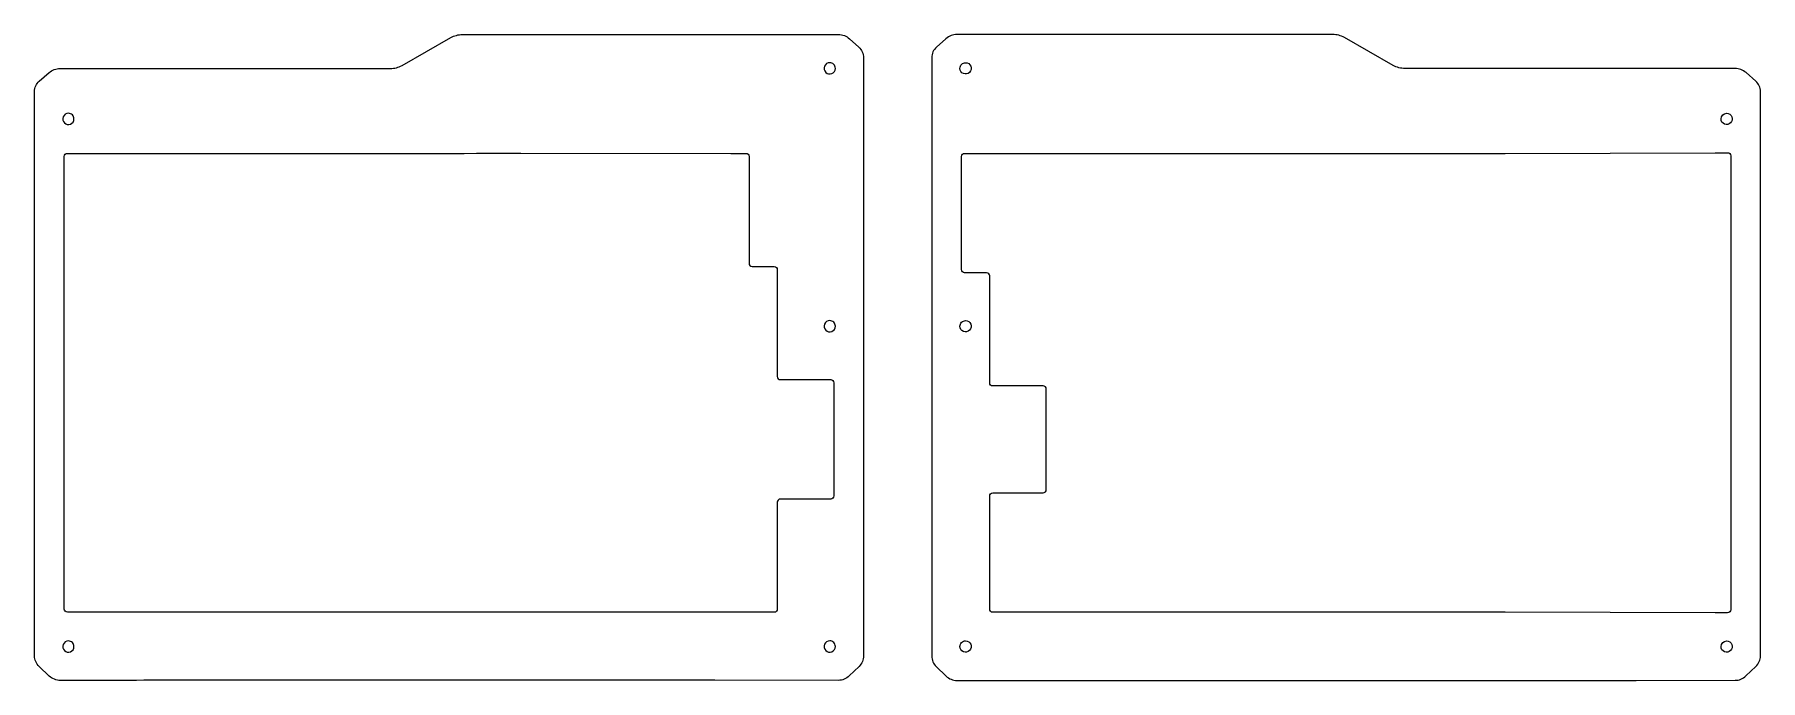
# Model space of a CAD drawing. Extents: x 133 to 424, y 117 to 226.
import ezdxf

# ---------------------------------------------------------------- set-up
doc = ezdxf.new("R2010")
doc.units = 0
doc.layers.add('Layer_1', color=7, linetype='CONTINUOUS')

msp = doc.modelspace()

# ---------------------------------------------------------------- linework, layer by layer
at = {"layer": 'Layer_1', "color": 1}
for p, q in [((195.39209, 220.49616), (203.6072, 225.16979)), ((205.58542, 225.6931), (268.914, 225.69214)), ((270.7608, 224.98616), (272.34428, 223.56838)), ((287.0251, 224.99209), (285.4139, 223.56381)), ((352.16869, 225.69478), (288.87539, 225.69415)), ((362.36137, 220.49672), (354.14684, 225.17135)), ((273.13275, 221.80409), (273.13275, 121.10925)), ((284.62194, 221.80343), (284.62194, 121.07412)), ((134.28209, 217.84121), (135.94248, 219.27996)), ((137.80064, 219.97302), (193.41387, 219.97283)), ((267.43569, 220.95225), (267.43569, 220.95225)), ((290.32331, 220.95225), (290.32331, 220.95225)), ((384.18952, 219.97349), (364.33952, 219.97329)), ((403.58411, 219.97034), (386.30618, 219.97334)), ((419.94789, 219.97337), (405.70077, 219.97037)), ((423.43714, 217.84595), (421.80261, 219.27654)), ((133.48529, 121.08604), (133.48229, 216.08982)), ((424.23353, 121.0907), (424.23353, 216.0906)), ((139.18154, 212.42933), (139.18154, 212.42933)), ((418.53745, 212.42933), (418.53745, 212.42933)), ((139.0099, 205.69235), (142.86757, 205.69235)), ((143.92591, 205.69232), (179.33441, 205.69032)), ((215.37908, 205.70381), (250.78754, 205.69241)), ((251.84588, 205.69224), (253.31293, 205.69224)), ((253.8421, 205.16307), (253.8421, 187.17063)), ((289.62813, 186.11032), (289.62813, 205.1633)), ((292.68269, 205.69081), (328.08719, 205.69281)), ((381.19826, 205.69185), (416.60277, 205.79214)), ((417.6611, 205.79414), (418.70752, 205.79514)), ((254.37127, 186.64146), (258.0766, 186.64146)), ((258.60577, 186.11229), (258.60577, 168.11985)), ((294.3918, 167.05953), (294.3918, 185.05198)), ((267.43569, 177.53486), (267.43569, 177.53486)), ((290.32331, 177.53486), (290.32331, 177.53486)), ((259.13494, 167.59068), (267.60004, 167.59068)), ((268.12921, 167.06151), (268.12921, 148.01048)), ((303.38802, 166.53036), (294.92097, 166.53036)), ((303.91719, 149.07125), (303.91719, 166.00119)), ((294.92097, 148.54208), (303.38802, 148.54208)), ((258.60577, 146.95214), (258.60577, 128.95969)), ((267.60004, 147.48131), (259.13494, 147.48131)), ((294.3918, 128.95992), (294.3918, 148.01291)), ((142.8892, 128.43063), (139.01199, 128.43063)), ((143.94745, 128.4305), (142.8892, 128.43063)), ((179.3559, 128.4305), (143.94745, 128.4305)), ((253.07465, 128.43035), (217.66619, 128.41895)), ((258.0766, 128.43052), (254.13299, 128.43052)), ((298.86849, 128.43075), (294.92097, 128.43075)), ((335.33135, 128.42669), (299.92683, 128.43069)), ((416.60279, 128.33194), (381.19829, 128.41764)), ((416.60276, 128.33206), (416.60279, 128.33194)), ((418.70549, 128.32952), (417.6611, 128.33006)), ((139.18154, 123.59586), (139.18154, 123.59586)), ((267.43569, 123.61667), (267.43569, 123.61667)), ((290.32331, 123.61667), (290.32331, 123.61667)), ((418.53745, 123.59586), (418.53745, 123.59586)), ((135.97401, 117.67175), (134.25389, 119.30013)), ((272.37412, 119.31298), (270.71558, 117.69968)), ((285.38527, 119.28272), (287.05171, 117.68236)), ((421.7806, 117.69701), (423.46703, 119.30261)), ((194.48933, 116.97984), (177.79104, 116.98132)), ((268.89862, 116.96278), (248.11315, 116.98328)), ((288.87337, 116.94942), (384.18956, 116.96122)), ((384.18956, 116.96122), (403.31949, 116.96407)), ((403.31949, 116.96407), (419.95577, 116.96707))]:
    msp.add_line(p, q, dxfattribs=at)
for points in [[(203.6072, 225.16979), (204.210088, 225.512775), (204.891797, 225.693112), (205.58542, 225.6931)], [(268.914, 225.69214), (269.595508, 225.692128), (270.253069, 225.440761), (270.7608, 224.98616)], [(288.87539, 225.69415), (288.193549, 225.694142), (287.535326, 225.444391), (287.0251, 224.99209)], [(354.14684, 225.17135), (353.544, 225.514406), (352.862306, 225.694786), (352.16869, 225.69478)], [(272.34428, 223.56838), (272.846013, 223.11915), (273.132749, 222.477547), (273.13275, 221.80409)], [(285.4139, 223.56381), (284.910238, 223.117329), (284.621941, 222.476498), (284.62194, 221.80343)], [(135.94248, 219.27996), (136.458343, 219.726961), (137.118054, 219.973021), (137.80064, 219.97302)], [(193.41387, 219.97283), (194.107495, 219.972829), (194.789202, 220.153172), (195.39209, 220.49616)], [(266.558004, 220.365799), (266.410963, 220.010809), (266.49224, 219.602197), (266.763939, 219.330499)], [(267.43569, 220.95225), (267.051451, 220.95225), (266.705046, 220.72079), (266.558004, 220.365799)], [(266.763939, 219.330499), (267.035637, 219.0588), (267.444249, 218.977523), (267.799239, 219.124564)], [(268.107441, 220.674001), (267.929282, 220.852161), (267.687646, 220.95225), (267.43569, 220.95225)], [(267.799239, 219.124564), (268.15423, 219.271606), (268.38569, 219.618011), (268.38569, 220.00225)], [(268.38569, 220.00225), (268.38569, 220.254206), (268.285601, 220.495842), (268.107441, 220.674001)], [(289.37331, 220.00225), (289.37331, 220.254206), (289.473399, 220.495842), (289.651559, 220.674001)], [(289.959761, 219.124564), (289.60477, 219.271606), (289.37331, 219.618011), (289.37331, 220.00225)], [(289.651559, 220.674001), (289.829718, 220.852161), (290.071354, 220.95225), (290.32331, 220.95225)], [(290.995061, 219.330499), (290.723363, 219.0588), (290.314751, 218.977523), (289.959761, 219.124564)], [(290.32331, 220.95225), (290.707549, 220.95225), (291.053954, 220.72079), (291.200996, 220.365799)], [(291.200996, 220.365799), (291.348037, 220.010809), (291.26676, 219.602197), (290.995061, 219.330499)], [(364.33952, 219.97329), (363.645904, 219.973284), (362.96421, 220.153664), (362.36137, 220.49672)], [(386.30618, 219.97334), (385.600627, 219.973448), (384.895073, 219.973498), (384.18952, 219.97349)], [(405.70077, 219.97037), (404.995217, 219.970241), (404.289663, 219.970231), (403.58411, 219.97034)], [(421.80261, 219.27654), (421.289224, 219.725872), (420.63014, 219.973494), (419.94789, 219.97337)], [(133.48229, 216.08982), (133.482271, 216.761982), (133.774105, 217.401035), (134.28209, 217.84121)], [(424.23353, 216.0906), (424.233528, 216.763164), (423.94324, 217.402999), (423.43714, 217.84595)], [(139.18154, 212.42933), (138.797301, 212.42933), (138.450896, 212.19787), (138.303854, 211.842879)], [(139.853291, 212.151081), (139.675132, 212.329241), (139.433496, 212.42933), (139.18154, 212.42933)], [(417.58745, 211.47933), (417.58745, 212.004001), (418.012779, 212.42933), (418.53745, 212.42933)], [(418.53745, 212.42933), (418.921689, 212.42933), (419.268094, 212.19787), (419.415136, 211.842879)], [(138.303854, 211.842879), (138.156813, 211.487889), (138.23809, 211.079277), (138.509789, 210.807579)], [(138.509789, 210.807579), (138.781487, 210.53588), (139.190099, 210.454603), (139.545089, 210.601644)], [(139.545089, 210.601644), (139.90008, 210.748686), (140.13154, 211.095091), (140.13154, 211.47933)], [(140.13154, 211.47933), (140.13154, 211.731286), (140.031451, 211.972922), (139.853291, 212.151081)], [(418.173901, 210.601644), (417.81891, 210.748686), (417.58745, 211.095091), (417.58745, 211.47933)], [(419.209201, 210.807579), (418.937503, 210.53588), (418.528891, 210.454603), (418.173901, 210.601644)], [(419.415136, 211.842879), (419.562177, 211.487889), (419.4809, 211.079277), (419.209201, 210.807579)], [(138.48078, 205.16318), (138.48075, 205.45543), (138.71765, 205.69235), (139.0099, 205.69235)], [(138.48278, 128.9598), (138.48078, 154.36314), (138.48303, 179.75981), (138.48078, 205.16318)], [(142.86757, 205.69235), (143.22035, 205.69235), (143.57313, 205.69234), (143.92591, 205.69232)], [(179.33441, 205.69032), (179.62666, 205.6903), (180.1005, 205.69037), (180.39275, 205.69046)], [(180.39275, 205.69046), (191.70208, 205.69346), (203.01143, 205.68346), (214.32075, 205.70306)], [(214.32075, 205.70306), (214.613, 205.70356), (215.08683, 205.7039), (215.37908, 205.70381)], [(250.78754, 205.69241), (251.14032, 205.692297), (251.4931, 205.69224), (251.84588, 205.69224)], [(253.31293, 205.69224), (253.453275, 205.692241), (253.587872, 205.636489), (253.687111, 205.537251)], [(253.687111, 205.537251), (253.786349, 205.438012), (253.842101, 205.303415), (253.8421, 205.16307)], [(289.62813, 205.1633), (289.62813, 205.45555), (289.86505, 205.69253), (290.1573, 205.69242)], [(290.1573, 205.69242), (290.64632, 205.69224), (291.13533, 205.6917), (291.62435, 205.69142)], [(291.62435, 205.69142), (291.9166, 205.69107), (292.39044, 205.69079), (292.68269, 205.69081)], [(328.08719, 205.69281), (328.37944, 205.69283), (328.85328, 205.69285), (329.14553, 205.69285)], [(329.14553, 205.69285), (346.14366, 205.69323), (363.14179, 205.69186), (380.13993, 205.69085)], [(380.13993, 205.69085), (380.43218, 205.69083), (380.90602, 205.69149), (381.19826, 205.69185)], [(416.60277, 205.79214), (416.955546, 205.793139), (417.308323, 205.793805), (417.6611, 205.79414)], [(418.70752, 205.79514), (418.99977, 205.79541), (419.2367, 205.55872), (419.2367, 205.26647)], [(419.2367, 205.26647), (419.23724, 179.89338), (419.23645, 154.22931), (419.2347, 128.85842)], [(253.8421, 187.17063), (253.842099, 187.030285), (253.897851, 186.895688), (253.997089, 186.796449)], [(253.997089, 186.796449), (254.096328, 186.697211), (254.230925, 186.641459), (254.37127, 186.64146)], [(258.0766, 186.64146), (258.216945, 186.641461), (258.351542, 186.585709), (258.450781, 186.486471)], [(258.450781, 186.486471), (258.550019, 186.387232), (258.605771, 186.252635), (258.60577, 186.11229)], [(290.1573, 185.58115), (289.86505, 185.58115), (289.62813, 185.81807), (289.62813, 186.11032)], [(293.86263, 185.58115), (292.62752, 185.58114), (291.39241, 185.58115), (290.1573, 185.58115)], [(294.3918, 185.05198), (294.3918, 185.34423), (294.15488, 185.58115), (293.86263, 185.58115)], [(267.43569, 177.53486), (267.051451, 177.53486), (266.705046, 177.3034), (266.558004, 176.948409)], [(268.107441, 177.256611), (267.929282, 177.434771), (267.687646, 177.53486), (267.43569, 177.53486)], [(289.651559, 177.256611), (289.829718, 177.434771), (290.071354, 177.53486), (290.32331, 177.53486)], [(290.32331, 177.53486), (290.707549, 177.53486), (291.053954, 177.3034), (291.200996, 176.948409)], [(266.558004, 176.948409), (266.410963, 176.593419), (266.49224, 176.184807), (266.763939, 175.913109)], [(266.763939, 175.913109), (267.035637, 175.64141), (267.444249, 175.560133), (267.799239, 175.707174)], [(267.799239, 175.707174), (268.15423, 175.854216), (268.38569, 176.200621), (268.38569, 176.58486)], [(268.38569, 176.58486), (268.38569, 176.836816), (268.285601, 177.078452), (268.107441, 177.256611)], [(289.37331, 176.58486), (289.37331, 176.836816), (289.473399, 177.078452), (289.651559, 177.256611)], [(289.959761, 175.707174), (289.60477, 175.854216), (289.37331, 176.200621), (289.37331, 176.58486)], [(290.995061, 175.913109), (290.723363, 175.64141), (290.314751, 175.560133), (289.959761, 175.707174)], [(291.200996, 176.948409), (291.348037, 176.593419), (291.26676, 176.184807), (290.995061, 175.913109)], [(258.60577, 168.11985), (258.605769, 167.979505), (258.661521, 167.844908), (258.760759, 167.745669)], [(258.760759, 167.745669), (258.859998, 167.646431), (258.994595, 167.590679), (259.13494, 167.59068)], [(267.60004, 167.59068), (267.740385, 167.590681), (267.874982, 167.534929), (267.974221, 167.435691)], [(267.974221, 167.435691), (268.073459, 167.336452), (268.129211, 167.201855), (268.12921, 167.06151)], [(294.546789, 166.685349), (294.447551, 166.784588), (294.391799, 166.919185), (294.3918, 167.05953)], [(294.92097, 166.53036), (294.780625, 166.530359), (294.646028, 166.586111), (294.546789, 166.685349)], [(303.762201, 166.375371), (303.662962, 166.474609), (303.528365, 166.530361), (303.38802, 166.53036)], [(303.91719, 166.00119), (303.917191, 166.141535), (303.861439, 166.276132), (303.762201, 166.375371)], [(294.3918, 148.01291), (294.391799, 148.153255), (294.447551, 148.287852), (294.546789, 148.387091)], [(294.546789, 148.387091), (294.646028, 148.486329), (294.780625, 148.542081), (294.92097, 148.54208)], [(303.38802, 148.54208), (303.528365, 148.542079), (303.662962, 148.597831), (303.762201, 148.697069)], [(303.762201, 148.697069), (303.861439, 148.796308), (303.917191, 148.930905), (303.91719, 149.07125)], [(258.760759, 147.326321), (258.661521, 147.227082), (258.605769, 147.092485), (258.60577, 146.95214)], [(259.13494, 147.48131), (258.994595, 147.481311), (258.859998, 147.425559), (258.760759, 147.326321)], [(267.974221, 147.636299), (267.874982, 147.537061), (267.740385, 147.481309), (267.60004, 147.48131)], [(268.12921, 148.01048), (268.129211, 147.870135), (268.073459, 147.735538), (267.974221, 147.636299)], [(139.01199, 128.43063), (138.71974, 128.43063), (138.4828, 128.66755), (138.48278, 128.9598)], [(180.41423, 128.43035), (180.12198, 128.43043), (179.64815, 128.4305), (179.3559, 128.4305)], [(216.60785, 128.41965), (204.54332, 128.43915), (192.47877, 128.42765), (180.41423, 128.43035)], [(217.66619, 128.41895), (217.37394, 128.41886), (216.9001, 128.41918), (216.60785, 128.41965)], [(254.13299, 128.43052), (253.78021, 128.43052), (253.42743, 128.430463), (253.07465, 128.43035)], [(258.450781, 128.585509), (258.351542, 128.486271), (258.216945, 128.430519), (258.0766, 128.43052)], [(258.60577, 128.95969), (258.605771, 128.819345), (258.550019, 128.684748), (258.450781, 128.585509)], [(294.546789, 128.585739), (294.447551, 128.684978), (294.391799, 128.819575), (294.3918, 128.95992)], [(294.92097, 128.43075), (294.780625, 128.430749), (294.646028, 128.486501), (294.546789, 128.585739)], [(299.92683, 128.43069), (299.57405, 128.430729), (299.22127, 128.430749), (298.86849, 128.43075)], [(336.38968, 128.42664), (336.09743, 128.42663), (335.6236, 128.42666), (335.33135, 128.42669)], [(380.13995, 128.41964), (365.55655, 128.44294), (350.9731, 128.42764), (336.38968, 128.42664)], [(381.19829, 128.41764), (380.90604, 128.41835), (380.4322, 128.41964), (380.13995, 128.41964)], [(417.6611, 128.33006), (417.308319, 128.33039), (416.955539, 128.331057), (416.60276, 128.33206)], [(419.2347, 128.85842), (419.23468, 128.56617), (418.99774, 128.32937), (418.70549, 128.32952)], [(138.303854, 123.009409), (138.156813, 122.654419), (138.23809, 122.245807), (138.509789, 121.974109)], [(139.18154, 123.59586), (138.797301, 123.59586), (138.450896, 123.3644), (138.303854, 123.009409)], [(139.853291, 123.317611), (139.675132, 123.495771), (139.433496, 123.59586), (139.18154, 123.59586)], [(139.545089, 121.768174), (139.90008, 121.915216), (140.13154, 122.261621), (140.13154, 122.64586)], [(140.13154, 122.64586), (140.13154, 122.897816), (140.031451, 123.139452), (139.853291, 123.317611)], [(266.558004, 123.030219), (266.410963, 122.675229), (266.49224, 122.266617), (266.763939, 121.994919)], [(267.43569, 123.61667), (267.051451, 123.61667), (266.705046, 123.38521), (266.558004, 123.030219)], [(268.107441, 123.338421), (267.929282, 123.516581), (267.687646, 123.61667), (267.43569, 123.61667)], [(267.799239, 121.788984), (268.15423, 121.936026), (268.38569, 122.282431), (268.38569, 122.66667)], [(268.38569, 122.66667), (268.38569, 122.918626), (268.285601, 123.160262), (268.107441, 123.338421)], [(289.37331, 122.66667), (289.37331, 122.918626), (289.473399, 123.160262), (289.651559, 123.338421)], [(289.959761, 121.788984), (289.60477, 121.936026), (289.37331, 122.282431), (289.37331, 122.66667)], [(289.651559, 123.338421), (289.829718, 123.516581), (290.071354, 123.61667), (290.32331, 123.61667)], [(290.32331, 123.61667), (290.707549, 123.61667), (291.053954, 123.38521), (291.200996, 123.030219)], [(291.200996, 123.030219), (291.348037, 122.675229), (291.26676, 122.266617), (290.995061, 121.994919)], [(417.58745, 122.64586), (417.58745, 123.170531), (418.012779, 123.59586), (418.53745, 123.59586)], [(418.173901, 121.768174), (417.81891, 121.915216), (417.58745, 122.261621), (417.58745, 122.64586)], [(418.53745, 123.59586), (418.921689, 123.59586), (419.268094, 123.3644), (419.415136, 123.009409)], [(419.415136, 123.009409), (419.562177, 122.654419), (419.4809, 122.245807), (419.209201, 121.974109)], [(134.25389, 119.30013), (133.763262, 119.764592), (133.485311, 120.410436), (133.48529, 121.08604)], [(138.509789, 121.974109), (138.781487, 121.70241), (139.190099, 121.621133), (139.545089, 121.768174)], [(266.763939, 121.994919), (267.035637, 121.72322), (267.444249, 121.641943), (267.799239, 121.788984)], [(273.13275, 121.10925), (273.13275, 120.432629), (272.859132, 119.784763), (272.37412, 119.31298)], [(284.62194, 121.07412), (284.62194, 120.397978), (284.897597, 119.75106), (285.38527, 119.28272)], [(290.995061, 121.994919), (290.723363, 121.72322), (290.314751, 121.641943), (289.959761, 121.788984)], [(419.209201, 121.974109), (418.937503, 121.70241), (418.528891, 121.621133), (418.173901, 121.768174)], [(423.46703, 119.30261), (423.956491, 119.76861), (424.233529, 120.414883), (424.23353, 121.0907)], [(137.80091, 116.94622), (137.21641, 116.94522), (136.39848, 117.26992), (135.97401, 117.67175)], [(177.79104, 116.98132), (164.85947, 116.98041), (151.73503, 116.97232), (137.80091, 116.94622)], [(196.60599, 116.97946), (196.02149, 116.97961), (195.07383, 116.97977), (194.48933, 116.97984)], [(245.99649, 116.98346), (228.61091, 116.96976), (212.53584, 116.97546), (196.60599, 116.97946)], [(248.11315, 116.98328), (247.52865, 116.98385), (246.58099, 116.98392), (245.99649, 116.98346)], [(270.71558, 117.69968), (270.229174, 117.226537), (269.577188, 116.962113), (268.89862, 116.96278)], [(287.05171, 117.68236), (287.541505, 117.211984), (288.194287, 116.949338), (288.87337, 116.94942)], [(419.95577, 116.96707), (420.635181, 116.967186), (421.288536, 117.228531), (421.7806, 117.69701)]]:
    msp.add_open_spline(points, degree=3, dxfattribs=at)

doc.saveas('drawing.dxf')
